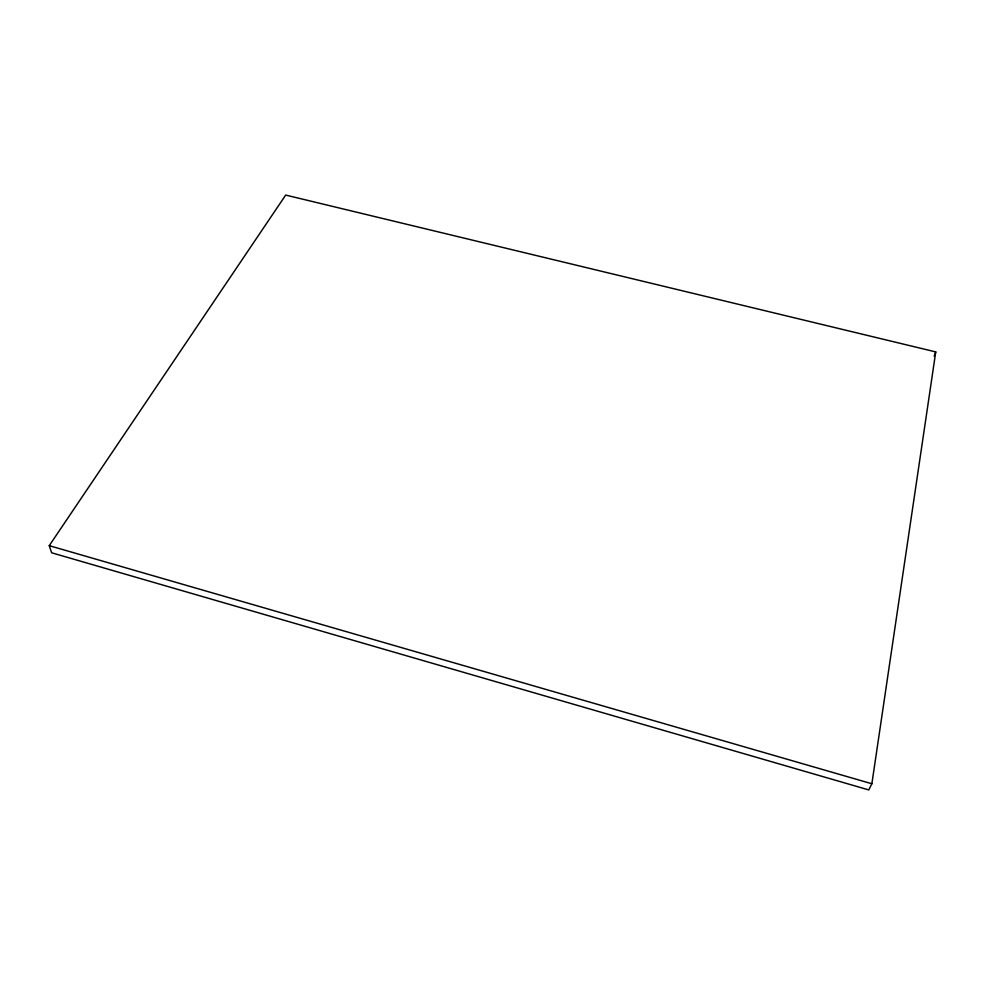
<?xml version="1.0" encoding="UTF-8"?>
<svg xmlns="http://www.w3.org/2000/svg" width="985" height="985" viewBox="0 0 985 985"><rect width="100%" height="100%" fill="white"/><g stroke="black" fill="none" stroke-linecap="round" stroke-linejoin="round"><path stroke-width="1.48" d="M871.873 783.764L935.75 351.916L285.687 195.079L49.25 545.665L51.626 552.782L868.77 789.921L871.873 783.764L49.25 545.665M934.112 356.139L935.75 351.916"/></g></svg>
